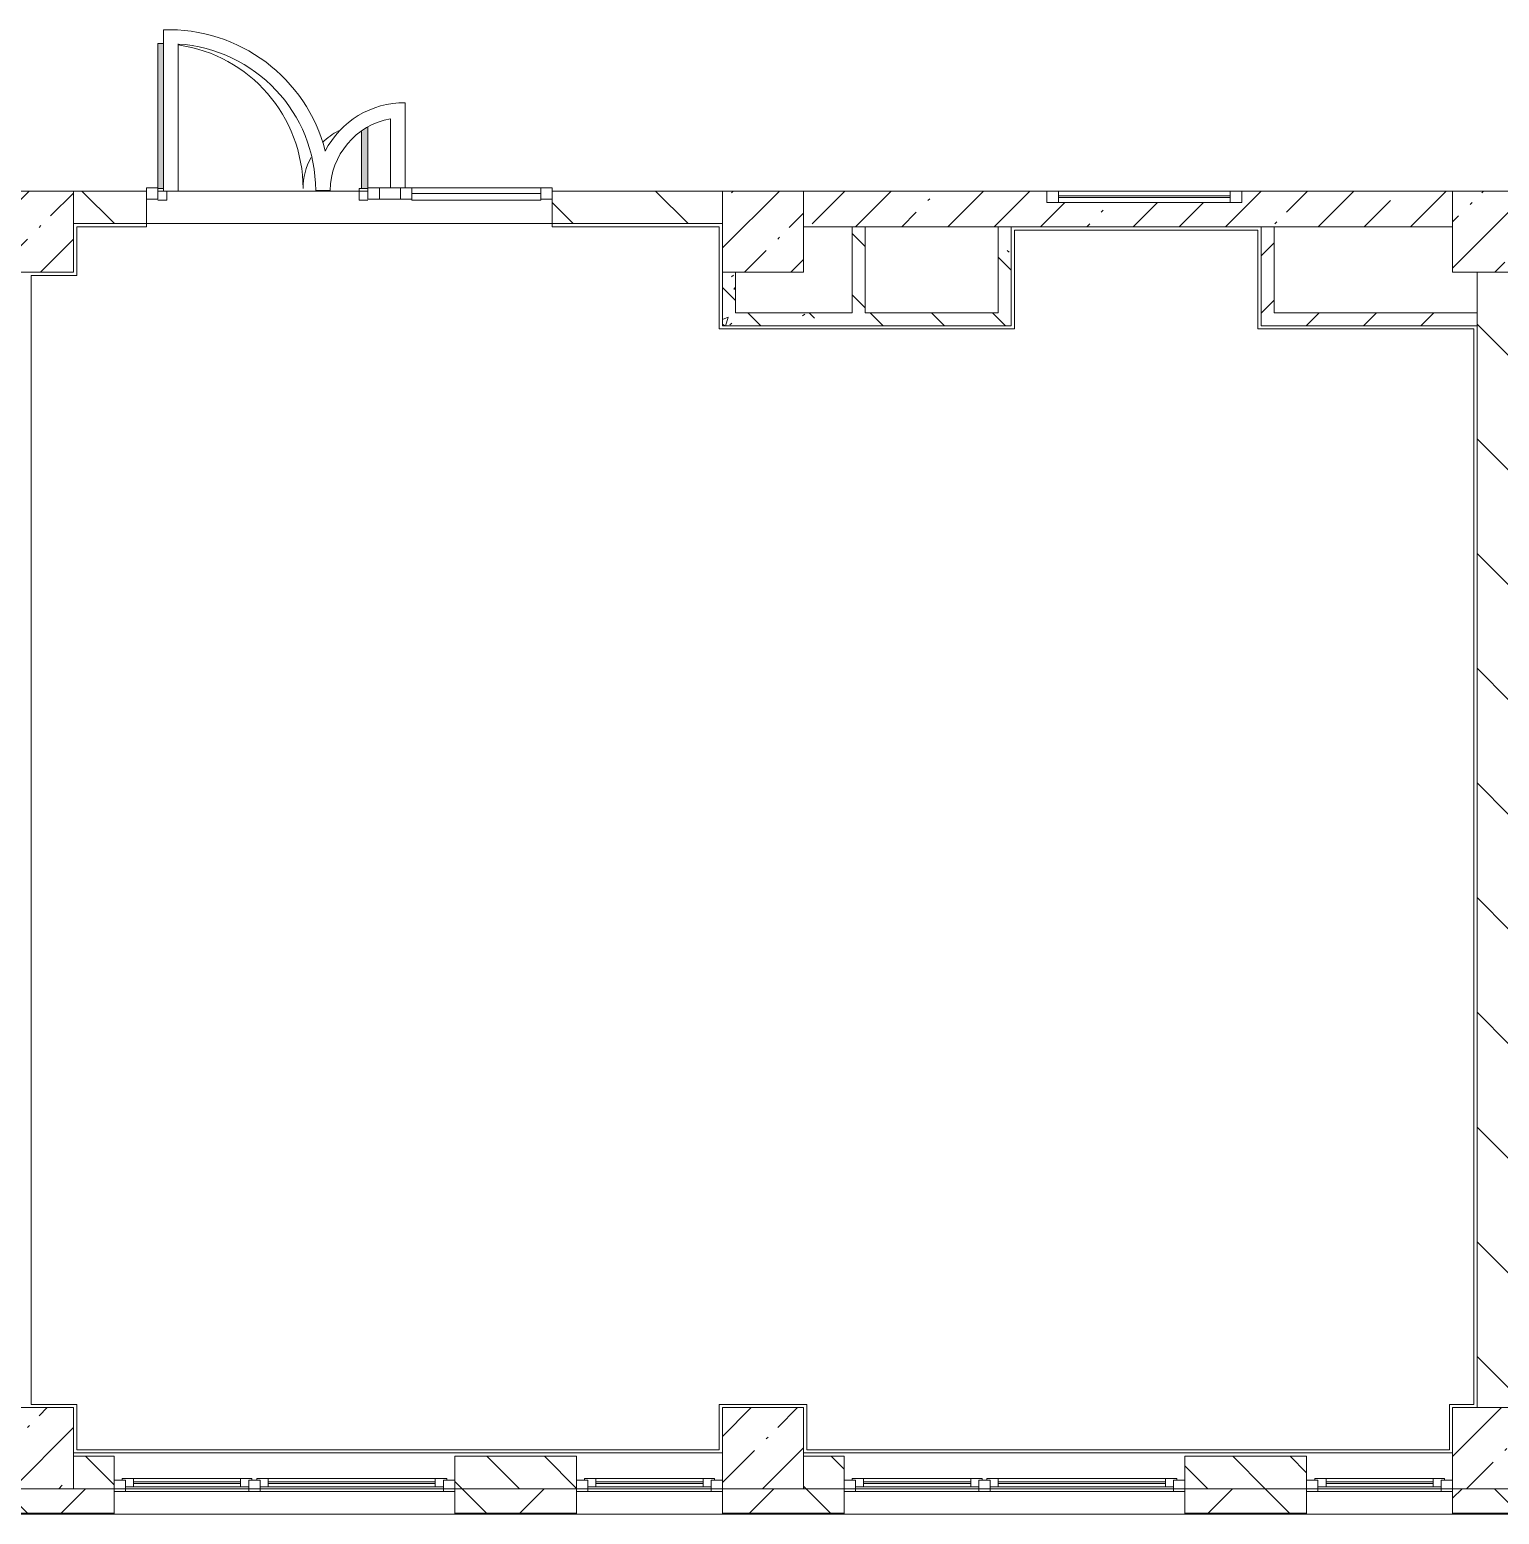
# Model space of a CAD drawing. Header units: millimetres. Extents: x -5714 to 188114, y -8553 to 29000.
# Drawn here: x 108744 to 117802, y -258 to 8895 of the extents above; entities that cross this region are included whole.
import ezdxf

# ---------------------------------------------------------------- set-up
doc = ezdxf.new("R2010")
doc.units = ezdxf.units.MM
for name, color, linetype, lineweight, true_color in [('A-DETL-GENF-5', 7, 'Continuous', 5, 0xaaaaaa), ('A-DOOR-3', 7, 'Continuous', 5, 0xaaaaaa), ('A-DOOR-4', 7, 'Continuous', 5, 0xe2e2e2), ('A-FLOR-2', 7, 'Continuous', 5, 0xaaaaaa), ('I-WALL-4', 7, 'Continuous', 5, 0x787878)]:
    doc.layers.add(name, color=color, linetype=linetype, lineweight=lineweight, true_color=true_color)
for name, color, linetype, lineweight in [('A-GLAZ-2', 7, 'Continuous', 5), ('A-GLAZ-CURT-2', 7, 'Continuous', 5), ('A-GLAZ-CWMG-2', 7, 'Continuous', 5), ('A-WALL', 7, 'Continuous', 9), ('A-WALL-2', 7, 'Continuous', 5), ('I-WALL-2', 7, 'Continuous', 5), ('S-COLS-2', 7, 'Continuous', 5)]:
    doc.layers.add(name, color=color, linetype=linetype, lineweight=lineweight)
pattern_1 = [(45, (61103.76, 0), (-353.5534, 353.5534), []), (135, (61103.76, 0), (-353.5534, -353.5534), [])]
pattern_2 = [(135, (61103.76, 0), (-353.5534, -353.5534), [])]
pattern_3 = [(45, (61103.76, 0), (-176.7767, 176.7767), [])]
pattern_4 = [(135, (61103.76, 0), (-377.171, -377.171), [533.4, -88.9, 17.78, -88.9]), (135, (61103.76, 376.94), (-377.171, -377.171), []), (50, (61103.76, 0), (637.6445, -55.7866), [66.675, -733.425]), (355, (61103.76, 0), (-123.3494, 668.699), [53.34, -586.74]), (100.451, (61156.9, -4.65), (514.299, 612.908), [56.665, -623.315]), (46.184, (61103.8, 177.8), (948.776, -147.15), [100.012, -1100.137]), (96.636, (61182.8, 165.5), (830.909, 865.997), [84.998, -934.973]), (351.184, (61103.8, 177.8), (830.918, 865.988), [80.01, -880.11]), (21, (61192.66, 133.35), (530.6506, -357.9283), [66.675, -733.425]), (326, (61192.66, 133.35), (216.308, 644.6585), [53.34, -586.74]), (71.451, (61236.9, 103.5), (746.9596, 286.724), [56.665, -623.315]), (37.5, (61103.76, 0), (10.8105, 295.9426), [16.764, -562.864, 16.764, -578.866, -588.962]), (37.5, (61103.76, 0), (10.8105, 295.9426), [-1175.258, 16.764, -572.198]), (7.5, (61103.76, 0), (233.8692, 350.6318), [16.764, -322.834, 16.764, -549.529, -224.472]), (7.5, (61103.76, 0), (233.8692, 350.6318), [-905.891, 16.764, -207.708]), (327.5, (60905.51, 0), (474.5678, -20.0513), [16.764, -205.486, 16.764, -676.656, -920.115]), (327.5, (60905.51, 0), (474.5678, -20.0513), [-915.67, 16.764, -903.351]), (317.5, (60816.6, 0), (518.4522, 88.9934), [16.764, -272.161, 16.764, -443.738, -653.415]), (317.5, (60816.6, 0), (518.4522, 88.9934), [-749.427, 16.764, -636.651])]

# ---------------------------------------------------------------- blocks, each defined once
blk = doc.blocks.new('BSC_Колонна _Прямоугольная - 500х500-V107-3_9_1_птичка')
at = {"layer": 'S-COLS-2'}
h = blk.add_hatch(dxfattribs=at)
h.set_pattern_fill('FP_43', color=256, style=0, pattern_type=2)
h.set_pattern_definition([(45, (-47660, -7650), (-285.123, 285.123), []), (45, (-47374.88, -7650), (-285.123, 285.123), [504.031, -100.806, 16.764, -84.042])])
h.paths.add_polyline_path([(-113.1, -250), (250, -250), (250, 250), (-250, 250), (-250, -250)])
for p, q in [((250, 250), (-250, 250)), ((-250, 250), (-250, -250)), ((250, -250), (250, 250)), ((-250, -250), (250, -250))]:
    blk.add_line(p, q, dxfattribs=at)
blk = doc.blocks.new('BSC_Колонна _Прямоугольная - 500х500-V108-3_9_1_птичка')
at = {"layer": 'S-COLS-2'}
h = blk.add_hatch(dxfattribs=at)
h.set_pattern_fill('FP_44', color=256, style=0, pattern_type=2)
h.set_pattern_definition([(45, (-52160, -7650), (-285.123, 285.123), []), (45, (-51874.88, -7650), (-285.123, 285.123), [504.031, -100.806, 16.764, -84.042])])
h.paths.add_polyline_path([(-250, -250), (250, -250), (250, 250), (-250, 250)])
for p, q in [((250, 250), (-250, 250)), ((-250, 250), (-250, -250)), ((250, -250), (250, 250)), ((-250, -250), (250, -250))]:
    blk.add_line(p, q, dxfattribs=at)
blk = doc.blocks.new('BSC_Колонна _Прямоугольная - 500х500-V114-3_9_1_птичка')
at = {"layer": 'S-COLS-2'}
h = blk.add_hatch(dxfattribs=at)
h.set_pattern_fill('FP_50', color=256, style=0, pattern_type=2)
h.set_pattern_definition([(45, (-47660, -150), (-285.123, 285.123), []), (45, (-47374.88, -150), (-285.123, 285.123), [504.031, -100.806, 16.764, -84.042])])
h.paths.add_polyline_path([(-250, -250), (250, -250), (250, 250), (-250, 250)])
for p, q in [((250, 250), (-250, 250)), ((-250, 250), (-250, -250)), ((250, -250), (250, 250)), ((-250, -250), (250, -250))]:
    blk.add_line(p, q, dxfattribs=at)
blk = doc.blocks.new('BSC_Колонна _Прямоугольная - 500х500-V115-3_9_1_птичка')
at = {"layer": 'S-COLS-2'}
h = blk.add_hatch(dxfattribs=at)
h.set_pattern_fill('FP_51', color=256, style=0, pattern_type=2)
h.set_pattern_definition([(45, (-52160, -150), (-285.123, 285.123), []), (45, (-51874.88, -150), (-285.123, 285.123), [504.031, -100.806, 16.764, -84.042])])
h.paths.add_polyline_path([(-250, -250), (250, -250), (250, 250), (-250, 250)])
for p, q in [((250, 250), (-250, 250)), ((-250, 250), (-250, -250)), ((250, -250), (250, 250)), ((-250, -250), (250, -250))]:
    blk.add_line(p, q, dxfattribs=at)
blk = doc.blocks.new('BSC_Колонна _Прямоугольная - 500х500-V128-3_9_1_птичка')
at = {"layer": 'S-COLS-2'}
h = blk.add_hatch(dxfattribs=at)
h.set_pattern_fill('FP_71', color=256, style=0, pattern_type=2)
h.set_pattern_definition([(45, (-56660, -150), (-285.123, 285.123), []), (45, (-56374.88, -150), (-285.123, 285.123), [504.031, -100.806, 16.764, -84.042])])
h.paths.add_polyline_path([(-250, -250), (250, -250), (250, 250), (-250, 250), (-250, 80.5)])
for p, q in [((250, 250), (-250, 250)), ((-250, 250), (-250, -250)), ((250, -250), (250, 250)), ((-250, -250), (250, -250))]:
    blk.add_line(p, q, dxfattribs=at)
blk = doc.blocks.new('BSC_Колонна _Прямоугольная - 500х500-V129-3_9_1_птичка')
at = {"layer": 'S-COLS-2'}
h = blk.add_hatch(dxfattribs=at)
h.set_pattern_fill('FP_72', color=256, style=0, pattern_type=2)
h.set_pattern_definition([(45, (-56660, -7650), (-285.123, 285.123), []), (45, (-56374.88, -7650), (-285.123, 285.123), [504.031, -100.806, 16.764, -84.042])])
h.paths.add_polyline_path([(-250, -250), (250, -250), (250, 250), (-250, 250)])
for p, q in [((250, 250), (-250, 250)), ((-250, 250), (-250, -250)), ((250, -250), (250, 250)), ((-250, -250), (250, -250))]:
    blk.add_line(p, q, dxfattribs=at)
blk = doc.blocks.new('120_Окно_СКБ_1Ст - 120_Окно_СКБ_1Ст 900х2500_h_-V139-3_9_1_птичка')
at = {"layer": 'A-GLAZ-2'}
for p, q in [((-450, -127), (-450, -57)), ((-450, -57), (-380, -57)), ((450, -57), (-450, -57)), ((-380, -57), (-380, -127)), ((380, -87), (-380, -87)), ((-380, -87), (-380, -127)), ((-330, -137), (-330, -87)), ((330, -137), (330, -87)), ((380, -127), (380, -57)), ((380, -57), (450, -57)), ((380, -127), (380, -87)), ((450, -57), (450, -127)), ((-380, -127), (-450, -127)), ((-450, -127), (-400, -127)), ((-380, -127), (-400, -127)), ((-400, -127), (-400, -137)), ((-400, -137), (400, -137)), ((400, -137), (-400, -137)), ((-330, -107), (330, -107)), ((330, -117), (-330, -117)), ((450, -127), (380, -127)), ((400, -127), (380, -127)), ((400, -127), (450, -127)), ((400, -137), (400, -127))]:
    blk.add_line(p, q, dxfattribs=at)
blk = doc.blocks.new('120_Окно_СКБ_2Ст - 120_Окно_СКБ_2Ст 2100х2400 _мал створка справа_-V140-3_9_1_птичка')
at = {"layer": 'A-GLAZ-2'}
for p, q in [((-1050, -127), (-1050, -57)), ((-1050, -57), (-980, -57)), ((1050, -57), (-1050, -57)), ((-980, -57), (-980, -127)), ((150, -87), (-980, -87)), ((-980, -87), (-980, -127)), ((-930, -137), (-930, -87)), ((100, -137), (100, -87)), ((150, -127), (150, -57)), ((150, -57), (220, -57)), ((150, -127), (150, -87)), ((220, -57), (220, -127)), ((980, -87), (220, -87)), ((220, -87), (220, -127)), ((270, -137), (270, -87)), ((930, -137), (930, -87)), ((980, -127), (980, -57)), ((980, -57), (1050, -57)), ((980, -127), (980, -87)), ((1050, -57), (1050, -127)), ((-980, -127), (-1050, -127)), ((-1050, -127), (-1000, -127)), ((-980, -127), (-1000, -127)), ((-1000, -127), (-1000, -137)), ((-1000, -137), (170, -137)), ((170, -137), (-1000, -137)), ((-930, -107), (100, -107)), ((100, -117), (-930, -117)), ((220, -127), (150, -127)), ((170, -127), (150, -127)), ((170, -127), (200, -127)), ((170, -137), (170, -127)), ((220, -127), (200, -127)), ((200, -127), (200, -137)), ((200, -137), (1000, -137)), ((1000, -137), (200, -137)), ((270, -107), (930, -107)), ((930, -117), (270, -117)), ((1050, -127), (980, -127)), ((1000, -127), (980, -127)), ((1000, -127), (1050, -127)), ((1000, -137), (1000, -127))]:
    blk.add_line(p, q, dxfattribs=at)
blk = doc.blocks.new('120_Окно_СКБ_1Ст - 120_Окно_СКБ_1Ст 900х2500_h_-V187-3_9_1_птичка')
at = {"layer": 'A-GLAZ-2'}
for p, q in [((-450, -127), (-450, -57)), ((-450, -57), (-380, -57)), ((450, -57), (-450, -57)), ((-380, -57), (-380, -127)), ((380, -87), (-380, -87)), ((-380, -87), (-380, -127)), ((-330, -137), (-330, -87)), ((330, -137), (330, -87)), ((380, -127), (380, -57)), ((380, -57), (450, -57)), ((380, -127), (380, -87)), ((450, -57), (450, -127)), ((-380, -127), (-450, -127)), ((-450, -127), (-400, -127)), ((-380, -127), (-400, -127)), ((-400, -127), (-400, -137)), ((-400, -137), (400, -137)), ((400, -137), (-400, -137)), ((-330, -107), (330, -107)), ((330, -117), (-330, -117)), ((450, -127), (380, -127)), ((400, -127), (380, -127)), ((400, -127), (450, -127)), ((400, -137), (400, -127))]:
    blk.add_line(p, q, dxfattribs=at)
blk = doc.blocks.new('Прямоугольный импост - 50 x 70 мм-V244-3_9_1_птичка')
at = {"layer": 'A-GLAZ-CWMG-2'}
for p, q in [((-70, 35), (0, 35)), ((-70, -35), (-70, 35)), ((0, 35), (0, -35)), ((0, -35), (-70, -35))]:
    blk.add_line(p, q, dxfattribs=at)
blk = doc.blocks.new('Дверь_Витражная_остекление_ - ДВН_ДАО_Главный вход_1200 в свету-V245-3_9_1_птичка')
at = {"layer": 'A-DOOR-4'}
for points in [[(-647.5, 30), (-613.5, 35), (-613.5, 925), (-647.5, 921.8), (-647.5, 35)], [(607.5, 30), (647.5, 35), (647.5, 410.5), (607.5, 378.4), (607.5, 35)]]:
    blk.add_hatch(color=256, dxfattribs=at).paths.add_polyline_path(points)
at = {"layer": 'A-DETL-GENF-5'}
for p, q in [((-613.5, 925), (-647.5, 925)), ((-647.5, 925), (-647.5, 35)), ((607.5, 385.1), (607.5, 30)), ((647.5, 35), (647.5, 410.5)), ((-647.5, 30), (-613.5, 30)), ((-613.5, 30), (-647.5, 30)), ((-592.5, -40), (-592.5, 15)), ((592.5, -40), (592.5, 30)), ((592.5, 30), (647.5, 30)), ((607.5, 30), (647.5, 30)), ((-647.5, -40), (-592.5, -40)), ((647.5, -40), (592.5, -40))]:
    blk.add_line(p, q, dxfattribs=at)
at = {"layer": 'A-DOOR-3'}
for p, q in [((-647.5, 925), (-647.5, 35)), ((647.5, 410.5), (647.5, 35))]:
    blk.add_line(p, q, dxfattribs=at)
for centre, radius, start, end in [((-647.5, 30), 895, 87.78643, 90), ((-647.5, 30), 895, 360, 81.92896), ((647.5, 30), 400, 117.12057, 134.53885), ((647.5, 30), 400, 151.21297, 180)]:
    blk.add_arc(centre, radius, start, end, dxfattribs=at)
blk = doc.blocks.new('Системная панель - Стемалит - 40мм-V246-3_9_1_птичка')
at = {"layer": 'A-GLAZ-CURT-2'}
for p, q in [((65, 35), (-65, 35)), ((-65, 35), (-65, -35)), ((65, -35), (65, 35)), ((-65, -35), (65, -35))]:
    blk.add_line(p, q, dxfattribs=at)
blk = doc.blocks.new('Прямоугольный импост - 50 x 70 мм-V247-3_9_1_птичка')
at = {"layer": 'A-GLAZ-CWMG-2'}
for p, q in [((-35, 35), (35, 35)), ((-35, -35), (-35, 35)), ((35, 35), (35, -35)), ((35, -35), (-35, -35))]:
    blk.add_line(p, q, dxfattribs=at)
blk = doc.blocks.new('Прямоугольный импост - 50 x 70 мм-V248-3_9_1_птичка')
at = {"layer": 'A-GLAZ-CWMG-2'}
for p, q in [((0, 35), (-70, 35)), ((-70, 35), (-70, -35)), ((0, -35), (0, 35)), ((-70, -35), (0, -35))]:
    blk.add_line(p, q, dxfattribs=at)
blk = doc.blocks.new('Системная панель - Стекло - 40мм-V252-3_9_1_птичка')
at = {"layer": 'A-GLAZ-CURT-2'}
for p, q in [((397.5, 0), (-397.5, 0)), ((-397.5, 0), (-397.5, -40)), ((397.5, -40), (397.5, 0)), ((-397.5, -40), (397.5, -40))]:
    blk.add_line(p, q, dxfattribs=at)
blk = doc.blocks.new('Прямоугольный импост - 50 x 70 мм-V250-3_9_1_птичка')
at = {"layer": 'A-GLAZ-CWMG-2'}
for p, q in [((-35, 35), (35, 35)), ((-35, -35), (-35, 35)), ((35, 35), (35, -35)), ((35, -35), (-35, -35))]:
    blk.add_line(p, q, dxfattribs=at)
blk = doc.blocks.new('Прямоугольный импост - 50 x 70 мм-V251-3_9_1_птичка')
at = {"layer": 'A-GLAZ-CWMG-2'}
blk.add_line((42060, 7920), (41265, 7920), dxfattribs=at)
blk = doc.blocks.new('120_Окно_СКБ_1Ст - 120_Окно_СКБ_1Ст 400х1200 EI30-V257-3_9_1_птичка')
at = {"layer": 'A-GLAZ-2'}
for p, q in [((-600, 40), (-600, 110)), ((-600, 110), (-530, 110)), ((600, 110), (-600, 110)), ((-530, 110), (-530, 40)), ((530, 40), (530, 110)), ((530, 110), (600, 110)), ((600, 110), (600, 40)), ((-530, 40), (-600, 40)), ((-600, 40), (600, 40)), ((530, 80), (-530, 80)), ((530, 70), (-530, 70)), ((600, 40), (530, 40))]:
    blk.add_line(p, q, dxfattribs=at)

msp = doc.modelspace()

# ---------------------------------------------------------------- hatches: boundary and pattern name
at = {"layer": 'A-WALL-2'}
h = msp.add_hatch(dxfattribs=at)
h.set_pattern_fill('FP_64', color=256, style=0, pattern_type=2)
h.set_pattern_definition([(135, (61103.76, 0), (-176.7767, -176.7767), [])])
h.paths.add_polyline_path([(126362.5, -100), (126513.8, -100), (126513.8, 100), (126263.8, 100), (126263.8, -100)])
h.paths.add_polyline_path([(116108.2, -100), (116613.8, -100), (116613.8, 100), (115863.8, 100), (115863.8, -100)])
h.paths.add_polyline_path([(118013.8, -100), (118913.8, -100), (118913.8, 100), (118013.8, 100), (118013.8, -52.2)])
h.paths.add_polyline_path([(125363.8, -100), (125363.8, 100), (124813.8, 100), (124813.8, -100)])
h.paths.add_polyline_path([(122513.8, -100), (122713.8, -100), (122713.8, 100), (122513.8, 100), (122513.8, 42.9)])
h.paths.add_polyline_path([(104921.8, -100), (105413.8, -100), (105413.8, 100), (104513.8, 100), (104513.8, -100)])
h.paths.add_polyline_path([(109263.8, -100), (109263.8, 100), (109013.8, 100), (109013.8, -100)])
h.paths.add_polyline_path([(112113.8, -100), (112113.8, 100), (111363.8, 100), (111363.8, -100)])
h.paths.add_polyline_path([(103763.8, -100), (104013.8, -100), (104013.8, 100), (103763.8, 100)])
h.paths.add_polyline_path([(113513.8, -100), (113763.8, -100), (113763.8, 100), (113513.8, 100), (113513.8, 33.3)])
h.paths.add_polyline_path([(102863.8, -100), (102863.8, 100), (102243.8, 100), (102243.8, -100)])
h.paths.add_polyline_path([(99643.8, -100), (99643.8, 100), (99593.8, 100), (99593.8, -100)])
h = msp.add_hatch(dxfattribs=at)
h.set_pattern_fill('FP_66', color=256, style=0, pattern_type=2)
h.set_pattern_definition(pattern_1)
h.paths.add_polyline_path([(116108.2, -250), (116613.8, -250), (116613.8, -100), (115863.8, -100), (115863.8, -250)])
h.paths.add_polyline_path([(117730.9, -250), (117730.9, -100), (117513.8, -100), (117513.8, -250)])
h.paths.add_polyline_path([(112113.8, -250), (112113.8, -100), (111363.8, -100), (111363.8, -250)])
h.paths.add_polyline_path([(102243.8, -250), (102863.8, -250), (102863.8, -100), (102243.8, -100)])
h.paths.add_polyline_path([(109013.8, -250), (109263.8, -250), (109263.8, -100), (108513.8, -100), (108513.8, -250), (108650.6, -250)])
h.paths.add_polyline_path([(103763.8, -250), (105413.8, -250), (105413.8, -100), (103763.8, -100)])
h.paths.add_polyline_path([(113763.8, -250), (113763.8, -100), (113013.8, -100), (113013.8, -250), (113311.6, -250)])
h.paths.add_polyline_path([(100143.8, -250), (100143.8, -100), (99413.8, -100), (99413.8, -250)])
h = msp.add_hatch(dxfattribs=at)
h.set_pattern_fill('FP_66', color=256, style=0, pattern_type=2)
h.set_pattern_definition(pattern_1)
h.paths.add_polyline_path([(131763.8, -250), (131763.8, -100), (128163.8, -100), (128163.8, -250), (131023.5, -250)])
h.paths.add_polyline_path([(136803.8, -250), (136803.8, -100), (132663.8, -100), (132663.8, -250), (136616.7, -250)])
h.paths.add_polyline_path([(118013.8, -250), (118913.8, -250), (118913.8, -100), (117730.9, -100), (117730.9, -250), (117972.7, -250)])
h.paths.add_polyline_path([(122513.8, -250), (122713.8, -250), (122713.8, -100), (122013.8, -100), (122013.8, -250)])
h.paths.add_polyline_path([(124813.8, -250), (125363.8, -250), (125363.8, -100), (124813.8, -100)])
h.paths.add_polyline_path([(127013.8, -250), (127263.8, -250), (127263.8, -100), (126263.8, -100), (126263.8, -250), (126513.8, -250)])
at = {"layer": 'I-WALL-2'}
h = msp.add_hatch(dxfattribs=at)
h.set_pattern_fill('FP_65', color=256, style=0, pattern_type=2)
h.set_pattern_definition(pattern_2)
h.paths.add_polyline_path([(112379.4, 7700), (113013.8, 7700), (113013.8, 7900), (111963.8, 7900), (111963.8, 7700)])
h.paths.add_polyline_path([(109013.8, 7700), (109463.8, 7700), (109463.8, 7900), (109013.8, 7900), (109013.8, 7750.3)])
h = msp.add_hatch(dxfattribs=at)
h.set_pattern_fill('FP_62', color=256, style=0, pattern_type=2)
h.set_pattern_definition([(45, (61103.76, 0), (-285.123, 285.123), []), (45, (61388.9, 0), (-285.123, 285.123), [504.031, -100.806, 16.764, -84.042])])
h.paths.add_polyline_path([(117513.8, 7680), (117513.8, 7900), (116213.8, 7900), (116213.8, 7830), (115013.8, 7830), (115013.8, 7900), (113513.8, 7900), (113513.8, 7680), (116413.8, 7680)])
h = msp.add_hatch(dxfattribs=at)
h.set_pattern_fill('FP_67', color=256, style=0, pattern_type=2)
h.set_pattern_definition(pattern_3)
h.paths.add_polyline_path([(116413.8, 7070), (116413.8, 7680), (116333.8, 7680), (116333.8, 7070)])
h = msp.add_hatch(dxfattribs=at)
h.set_pattern_fill('FP_65', color=256, style=0, pattern_type=2)
h.set_pattern_definition(pattern_2)
h.paths.add_polyline_path([(117664.5, 400), (117864.5, 400), (117864.5, 7400), (117664.5, 7400), (117664.5, 808.9)])
h = msp.add_hatch(dxfattribs=at)
h.set_pattern_fill('FP_67', color=256, style=0, pattern_type=2)
h.set_pattern_definition(pattern_3)
h.paths.add_polyline_path([(117664.5, 7070), (117664.5, 7150), (116413.8, 7150), (116413.8, 7070)])
at = {"layer": 'I-WALL-4'}
h = msp.add_hatch(dxfattribs=at)
h.set_pattern_fill('FP_70', color=256, style=0, pattern_type=2)
h.set_pattern_definition(pattern_4)
h.paths.add_polyline_path([(113893.8, 7150), (113893.8, 7680), (113813.8, 7680), (113813.8, 7150)])
h = msp.add_hatch(dxfattribs=at)
h.set_pattern_fill('FP_70', color=256, style=0, pattern_type=2)
h.set_pattern_definition(pattern_4)
h.paths.add_polyline_path([(114793.8, 7150), (114793.8, 7680), (114713.8, 7680), (114713.8, 7150)])
h = msp.add_hatch(dxfattribs=at)
h.set_pattern_fill('FP_70', color=256, style=0, pattern_type=2)
h.set_pattern_definition(pattern_4)
h.paths.add_polyline_path([(113093.8, 7150), (113093.8, 7400), (113013.8, 7400), (113013.8, 7150)])
h = msp.add_hatch(dxfattribs=at)
h.set_pattern_fill('FP_70', color=256, style=0, pattern_type=2)
h.set_pattern_definition(pattern_4)
h.paths.add_polyline_path([(114243.8, 7070), (114793.8, 7070), (114793.8, 7150), (113013.8, 7150), (113013.8, 7070)])

# ---------------------------------------------------------------- linework, layer by layer
at = {"layer": 'A-FLOR-2'}
for p, q in [((109567.8, 8894.4), (109567.8, 7900)), ((109657.8, 7900), (109657.8, 8806.8)), ((111057.9, 7920), (111057.9, 8443.9)), ((110967.9, 8346.4), (110967.9, 7920)), ((109567.8, 7900), (109657.8, 7900)), ((110506.4, 7903.5), (110596.4, 7903.5)), ((109463.8, 7700), (109463.8, 7680)), ((111963.8, 7680), (111963.8, 7700)), ((109463.8, 7680), (109033.8, 7680)), ((109033.8, 7680), (109033.8, 7380)), ((112993.8, 7680), (111963.8, 7680)), ((112993.8, 7050), (112993.8, 7680)), ((116313.8, 7660), (114813.8, 7660)), ((114813.8, 7660), (114813.8, 7050)), ((116313.8, 7050), (116313.8, 7660)), ((109033.8, 7380), (108753.8, 7380)), ((108753.8, 7380), (108753.8, 420)), ((114813.8, 7050), (112993.8, 7050)), ((117644.5, 7050), (116313.8, 7050)), ((117644.5, 420), (117644.5, 7050)), ((108753.8, 420), (109033.8, 420)), ((109033.8, 420), (109033.8, 140)), ((112993.8, 140), (112993.8, 420)), ((112993.8, 420), (113533.8, 420)), ((113533.8, 420), (113533.8, 140)), ((117493.8, 140), (117493.8, 420)), ((117493.8, 420), (117644.5, 420)), ((109033.8, 140), (112993.8, 140)), ((113533.8, 140), (117493.8, 140))]:
    msp.add_line(p, q, dxfattribs=at)
for centre, radius, start, end in [((109601.4, 7900), 995, 14.33829, 91.93805), ((109601.4, 7903.5), 905, 360, 86.42904), ((111050.4, 7900), 544, 89.21005, 153.06648), ((111050.4, 7900), 454, 100.46985, 179.55829)]:
    msp.add_arc(centre, radius, start, end, dxfattribs=at)
at = {"layer": 'A-WALL'}
for p, q in [((114793.8, 7680), (114713.8, 7680)), ((116413.8, 7680), (116333.8, 7680)), ((117664.5, 7070), (117664.5, 7150)), ((109013.8, -100), (109263.8, -100)), ((111363.8, -100), (112113.8, -100)), ((113513.8, -100), (113763.8, -100)), ((115863.8, -100), (116613.8, -100)), ((108513.8, -250), (109263.8, -250)), ((108513.8, -253), (109263.8, -253)), ((111363.8, -250), (112113.8, -250)), ((111363.8, -253), (112113.8, -253)), ((113013.8, -250), (113763.8, -250)), ((113013.8, -253), (113763.8, -253)), ((115863.8, -250), (116613.8, -250)), ((115863.8, -253), (116613.8, -253)), ((117513.8, -250), (118913.8, -250)), ((117513.8, -253), (118913.8, -253))]:
    msp.add_line(p, q, dxfattribs=at)
at = {"layer": 'A-WALL-2'}
for p, q in [((109263.8, 100), (109013.8, 100)), ((109263.8, -258), (109263.8, 100)), ((112113.8, 100), (111363.8, 100)), ((111363.8, 100), (111363.8, -258)), ((112113.8, -258), (112113.8, 100)), ((113763.8, 100), (113513.8, 100)), ((113763.8, -258), (113763.8, 100)), ((116613.8, 100), (115863.8, 100)), ((115863.8, 100), (115863.8, -258)), ((116613.8, -258), (116613.8, 100)), ((109263.8, -100), (111363.8, -100)), ((112113.8, -100), (113013.8, -100)), ((113013.8, -100), (113013.8, -258)), ((113763.8, -100), (115863.8, -100)), ((116613.8, -100), (117513.8, -100)), ((117513.8, -100), (117513.8, -258)), ((111363.8, -258), (97626.8, -258)), ((125363.8, -258), (111363.8, -258))]:
    msp.add_line(p, q, dxfattribs=at)
at = {"layer": 'I-WALL-2'}
for p, q in [((109463.8, 7900), (109013.8, 7900)), ((109463.8, 7700), (109463.8, 7900)), ((109533.8, 7900), (109567.8, 7900)), ((109657.8, 7900), (110828.8, 7900)), ((113013.8, 7900), (111963.8, 7900)), ((111963.8, 7900), (111963.8, 7700)), ((115013.8, 7900), (113513.8, 7900)), ((117513.8, 7900), (116213.8, 7900)), ((113013.8, 7700), (109013.8, 7700)), ((113513.8, 7680), (114713.8, 7680)), ((113813.8, 7680), (113813.8, 7150)), ((113893.8, 7150), (113893.8, 7680)), ((114713.8, 7680), (114713.8, 7150)), ((114793.8, 7070), (114793.8, 7680)), ((114793.8, 7680), (116333.8, 7680)), ((116333.8, 7680), (116333.8, 7070)), ((116413.8, 7150), (116413.8, 7680)), ((116413.8, 7680), (117513.8, 7680)), ((113013.8, 7400), (113013.8, 7070)), ((113093.8, 7150), (113093.8, 7400)), ((117664.5, 7400), (117664.5, 7150)), ((113813.8, 7150), (113093.8, 7150)), ((114713.8, 7150), (113893.8, 7150)), ((117664.5, 7150), (116413.8, 7150)), ((113013.8, 7070), (114793.8, 7070)), ((116333.8, 7070), (117664.5, 7070)), ((117664.5, 7070), (117664.5, 400)), ((109013.8, 120), (113013.8, 120)), ((113513.8, 120), (117513.8, 120))]:
    msp.add_line(p, q, dxfattribs=at)

# ---------------------------------------------------------------- block references
at = {"layer": 'A-DOOR-3'}
msp.add_blockref('Дверь_Витражная_остекление_ - ДВН_ДАО_Главный вход_1200 в свету-V245-3_9_1_птичка', (110181.3, 7885), dxfattribs=at)
at = {"layer": 'A-GLAZ-2'}
msp.add_blockref('120_Окно_СКБ_1Ст - 120_Окно_СКБ_1Ст 400х1200 EI30-V257-3_9_1_птичка', (115613.8, 7790), dxfattribs=at)
at = {"layer": 'A-GLAZ-2', "rotation": 180}
for name, p in [('120_Окно_СКБ_2Ст - 120_Окно_СКБ_2Ст 2100х2400 _мал створка справа_-V140-3_9_1_птичка', (110313.8, -175)), ('120_Окно_СКБ_1Ст - 120_Окно_СКБ_1Ст 900х2500_h_-V187-3_9_1_птичка', (112563.8, -175)), ('120_Окно_СКБ_2Ст - 120_Окно_СКБ_2Ст 2100х2400 _мал створка справа_-V140-3_9_1_птичка', (114813.8, -175)), ('120_Окно_СКБ_1Ст - 120_Окно_СКБ_1Ст 900х2500_h_-V139-3_9_1_птичка', (117063.8, -175))]:
    msp.add_blockref(name, p, dxfattribs=at)
at = {"layer": 'A-GLAZ-CURT-2'}
for name, p in [('Системная панель - Стемалит - 40мм-V246-3_9_1_птичка', (110963.8, 7885)), ('Системная панель - Стекло - 40мм-V252-3_9_1_птичка', (111496.3, 7885))]:
    msp.add_blockref(name, p, dxfattribs=at)
at = {"layer": 'A-GLAZ-CWMG-2', "rotation": 180}
msp.add_blockref('Прямоугольный импост - 50 x 70 мм-V248-3_9_1_птичка', (109463.8, 7885), dxfattribs=at)
at = {"layer": 'A-GLAZ-CWMG-2', "extrusion": (0, 0, -1), "rotation": 180}
for name, p in [('Прямоугольный импост - 50 x 70 мм-V247-3_9_1_птичка', (-110863.8, 7885)), ('Прямоугольный импост - 50 x 70 мм-V250-3_9_1_птичка', (-111063.8, 7885)), ('Прямоугольный импост - 50 x 70 мм-V244-3_9_1_птичка', (-111963.8, 7885))]:
    msp.add_blockref(name, p, dxfattribs=at)
at = {"layer": 'A-GLAZ-CWMG-2'}
msp.add_blockref('Прямоугольный импост - 50 x 70 мм-V251-3_9_1_птичка', (69833.8, 0), dxfattribs=at)
at = {"layer": 'S-COLS-2'}
for name, p in [('BSC_Колонна _Прямоугольная - 500х500-V107-3_9_1_птичка', (108763.8, 7650)), ('BSC_Колонна _Прямоугольная - 500х500-V108-3_9_1_птичка', (113263.8, 7650)), ('BSC_Колонна _Прямоугольная - 500х500-V129-3_9_1_птичка', (117763.8, 7650)), ('BSC_Колонна _Прямоугольная - 500х500-V114-3_9_1_птичка', (108763.8, 150)), ('BSC_Колонна _Прямоугольная - 500х500-V115-3_9_1_птичка', (113263.8, 150)), ('BSC_Колонна _Прямоугольная - 500х500-V128-3_9_1_птичка', (117763.8, 150))]:
    msp.add_blockref(name, p, dxfattribs=at)

doc.saveas('drawing.dxf')
